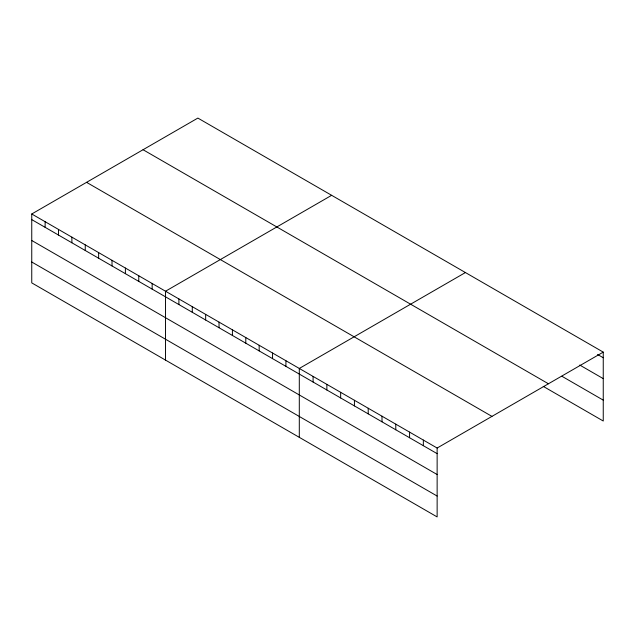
<?xml version="1.0" encoding="UTF-8"?>
<svg xmlns="http://www.w3.org/2000/svg" width="635" height="635" viewBox="0 0 635 635"><rect width="100%" height="100%" fill="white"/><g stroke="black" fill="none" stroke-linecap="round" stroke-linejoin="round"><path stroke-width="0.95" d="M437.134 474.528L437.134 448.032L31.75 213.987L31.75 282.877L437.134 516.922L437.134 474.528L31.75 240.49M543.25 386.374L603.25 421.013L603.25 352.123L197.866 118.078L31.75 213.987M331.645 195.31L165.529 291.219L165.529 360.108M465.423 272.55L299.299 368.459L299.299 437.348M437.134 448.032L603.25 352.123M597.575 354.465L603.25 357.743M579.739 365.046L603.25 378.627M561.904 376.261L603.25 400.137M143.05 149.725L548.434 383.77M86.566 182.34L491.95 416.385M31.75 219.607L437.134 453.652M31.75 262.001L437.134 496.046M423.347 440.071L423.347 445.699M409.567 432.117L409.567 437.737M395.78 424.156L395.78 429.776M382 416.203L382 421.823M368.213 408.242L368.213 413.861M354.433 400.288L354.433 405.908M340.654 392.327L340.654 397.947M326.866 384.373L326.866 389.993M313.087 376.412L313.087 382.032M285.925 360.736L285.925 366.355M272.55 353.012L272.55 358.632M259.167 345.289L259.167 350.909M245.793 337.566L245.793 343.186M232.41 329.843L232.41 335.463M219.035 322.112L219.035 327.739M205.661 314.388L205.661 320.016M192.278 306.665L192.278 312.293M178.903 298.942L178.903 304.57M152.146 283.496L152.146 289.115M138.771 275.773L138.771 281.392M125.397 268.049L125.397 273.669M112.014 260.326L112.014 265.946M98.639 252.603L98.639 258.223M85.257 244.88L85.257 250.5M71.882 237.157L71.882 242.776M58.507 229.433L58.507 235.053M45.125 221.71L45.125 227.33"/></g></svg>
